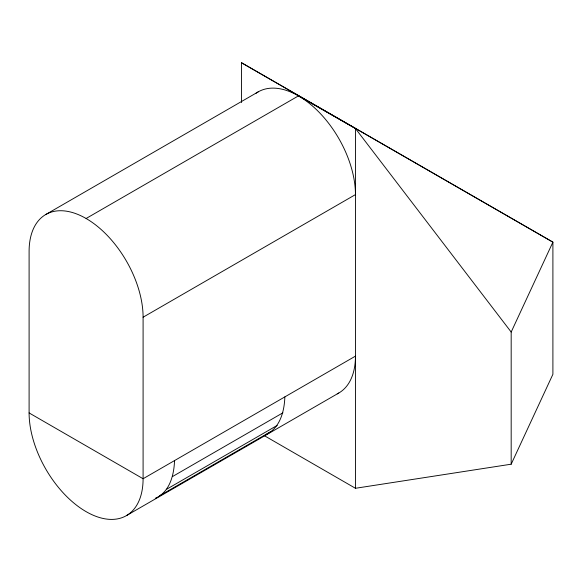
<?xml version="1.0" encoding="UTF-8"?>
<svg xmlns="http://www.w3.org/2000/svg" width="582" height="582" viewBox="0 0 582 582"><rect width="100%" height="100%" fill="white"/><g stroke="black" fill="none" stroke-linecap="round" stroke-linejoin="round"><path stroke-width="0.87" d="M155.314 498.265C169.718 492.234 174.054 474.876 174.535 460.588M266.476 434.317C280.204 427.617 284.38 411.059 284.853 396.895M264.264 435.634L355.457 488.283L511.178 464.196L511.178 332.038L552.9 242.141L241.465 62.718L241.465 102.548M511.178 464.196L552.9 374.291L552.9 242.141L241.465 62.718M45.796 214.503L258.161 91.898M337.24 393.847A80.607 46.538 60 0 0 355.457 356.133L143.092 478.739A80.607 46.538 60 0 1 86.1 511.643A80.607 46.538 60 0 1 29.1 412.929L29.1 251.402A80.607 46.538 60 0 1 86.1 218.497L298.464 95.885L355.457 128.527L511.178 332.038M29.1 412.929L143.092 478.739L143.092 317.219L355.457 194.606A80.607 46.538 60 0 0 318.798 111.955A80.607 46.538 60 0 0 255.978 93.302M172.592 476.498L282.91 412.805M166.903 489.084L277.214 425.391M159.854 495.624L270.172 431.931M126.396 515.637L338.768 393.032M355.457 128.527L355.457 488.283M86.1 218.497A80.607 46.538 60 0 1 143.092 317.219"/></g></svg>
